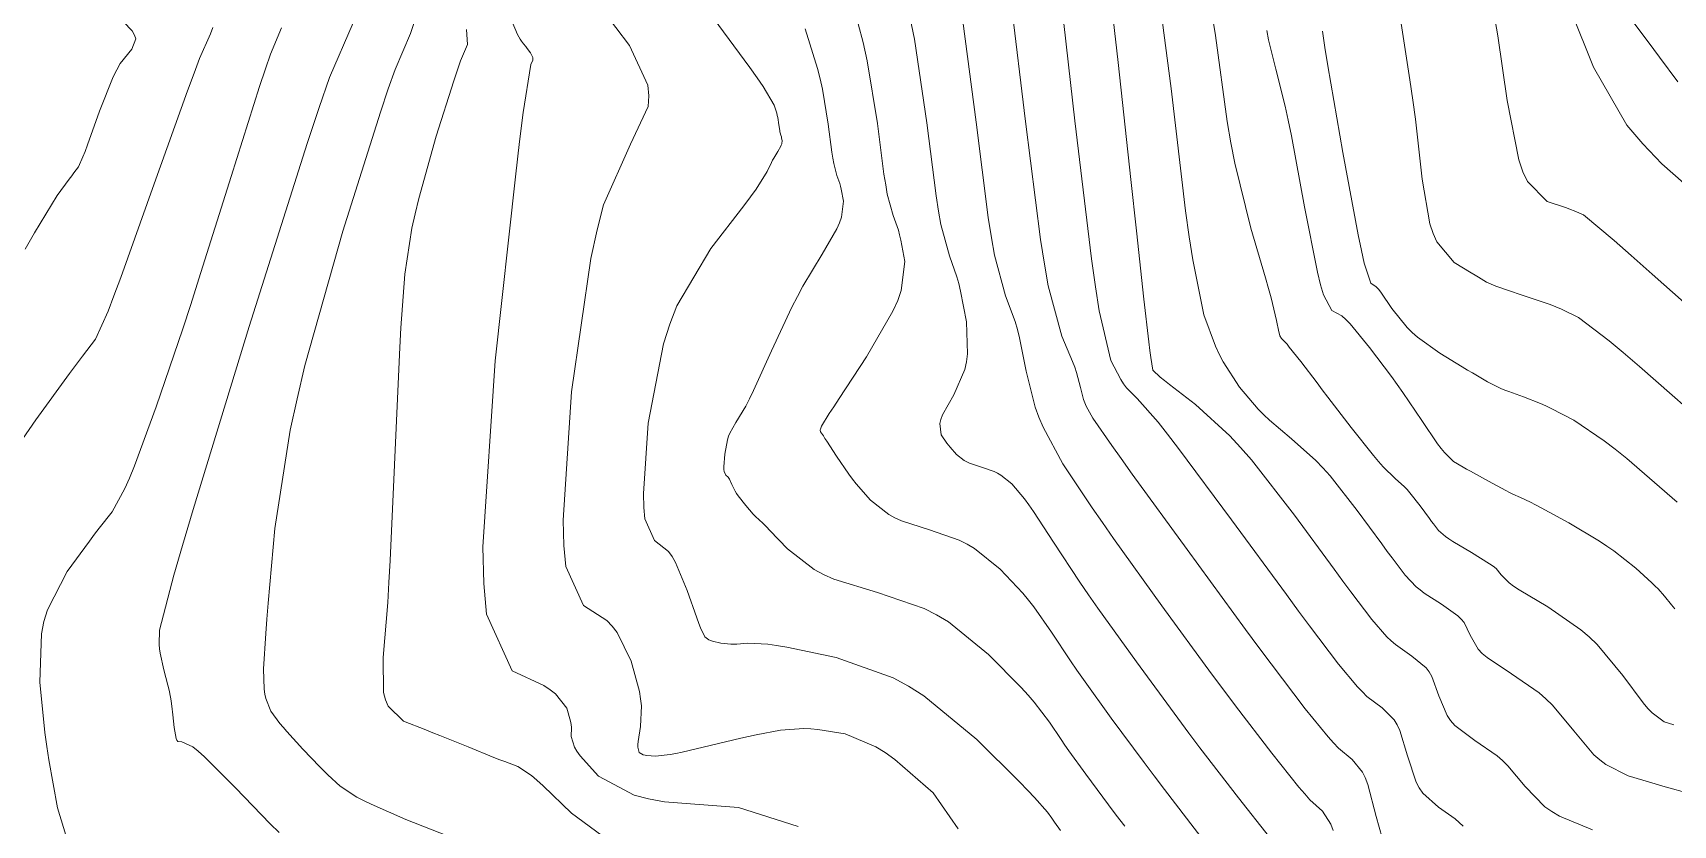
# Model space of a CAD drawing. Header units: millimetres. Extents: x 837475 to 838477, y 1189012 to 1191015.
# Drawn here: x 837956.96 to 837990.89, y 1189063.46 to 1189079.84 of the extents above; entities that cross this region are included whole.
import ezdxf

# ---------------------------------------------------------------- set-up
doc = ezdxf.new("R2010")
doc.units = ezdxf.units.MM
doc.header["$LTSCALE"] = 0.3
doc.layers.add('COTAS 10', color=7, linetype='Continuous', lineweight=9, true_color=0x6e3e2d)
doc.layers.add('COTAS INT', color=7, linetype='Continuous', lineweight=5, true_color=0x9fa19f)

msp = doc.modelspace()

# ---------------------------------------------------------------- linework, layer by layer
at = {"layer": 'COTAS 10'}
for points in [[(837978.199, 1189080.834), (837978.518, 1189078.023), (837978.86, 1189075.173), (837978.943, 1189074.591), (837979.021, 1189074.098), (837979.259, 1189073.065), (837979.467, 1189072.672), (837979.526, 1189072.582), (837979.585, 1189072.501), (837979.804, 1189072.279), (837980.239, 1189071.793), (837980.435, 1189071.546), (837980.663, 1189071.25), (837981.758, 1189069.775), (837982.892, 1189068.226), (837983.145, 1189067.883), (837983.371, 1189067.578), (837983.968, 1189066.789), (837984.365, 1189066.319), (837984.465, 1189066.216), (837984.56, 1189066.123), (837984.871, 1189065.887), (837985.125, 1189065.635), (837985.184, 1189065.534), (837985.239, 1189065.419), (837985.398, 1189064.89), (837985.575, 1189064.35), (837985.641, 1189064.229), (837985.714, 1189064.121), (837986.038, 1189063.83), (837986.384, 1189063.591), (837986.47, 1189063.516), (837986.553, 1189063.436)], [(837965.537, 1189063.241), (837964.676, 1189063.58), (837963.959, 1189063.893), (837963.803, 1189063.969), (837963.665, 1189064.042), (837963.32, 1189064.266), (837963.065, 1189064.503), (837962.983, 1189064.583), (837962.897, 1189064.669), (837962.546, 1189065.03), (837962.212, 1189065.395), (837962.137, 1189065.483), (837962.069, 1189065.565), (837961.883, 1189065.816), (837961.777, 1189066.08), (837961.758, 1189066.171), (837961.744, 1189066.27), (837961.732, 1189066.691), (837961.78, 1189067.423), (837961.803, 1189067.718), (837961.831, 1189068.052), (837961.969, 1189069.591), (837962.286, 1189071.628), (837962.426, 1189072.277), (837962.589, 1189072.962), (837963.37, 1189075.74), (837964.15, 1189078.202), (837964.313, 1189078.688), (837964.454, 1189079.088), (837964.77, 1189079.828), (837964.859, 1189080.099)], [(837979.549, 1189063.438), (837979.374, 1189063.667), (837979.212, 1189063.879), (837978.742, 1189064.511), (837978.395, 1189064.996), (837978.311, 1189065.116), (837978.232, 1189065.23), (837977.994, 1189065.591), (837977.677, 1189066.001), (837977.549, 1189066.147), (837977.403, 1189066.305), (837976.731, 1189066.992), (837975.9, 1189067.661), (837975.654, 1189067.808), (837975.402, 1189067.939), (837974.433, 1189068.273), (837973.53, 1189068.548), (837973.319, 1189068.642), (837973.126, 1189068.743), (837972.569, 1189069.171), (837972.207, 1189069.555), (837972.136, 1189069.629), (837972.078, 1189069.688), (837971.974, 1189069.784), (837971.922, 1189069.83), (837971.896, 1189069.858), (837971.864, 1189069.892), (837971.71, 1189070.069), (837971.551, 1189070.269), (837971.518, 1189070.318), (837971.488, 1189070.364), (837971.418, 1189070.507), (837971.374, 1189070.612), (837971.361, 1189070.634), (837971.347, 1189070.652), (837971.296, 1189070.694), (837971.26, 1189070.774), (837971.256, 1189070.817), (837971.254, 1189070.869), (837971.272, 1189071.131), (837971.329, 1189071.427), (837971.352, 1189071.5), (837971.379, 1189071.568), (837971.506, 1189071.783), (837971.709, 1189072.125), (837971.785, 1189072.274), (837971.869, 1189072.447), (837972.243, 1189073.269), (837972.664, 1189074.169), (837972.778, 1189074.391), (837972.89, 1189074.602), (837973.287, 1189075.266), (837973.592, 1189075.793), (837973.647, 1189075.917), (837973.689, 1189076.031), (837973.731, 1189076.365), (837973.684, 1189076.612), (837973.67, 1189076.671), (837973.655, 1189076.726), (837973.595, 1189076.893), (837973.528, 1189077.142), (837973.509, 1189077.249), (837973.489, 1189077.373), (837973.416, 1189077.957), (837973.296, 1189078.679), (837973.248, 1189078.89), (837973.193, 1189079.106), (837972.937, 1189079.925)], [(837983.637, 1189079.875), (837983.69, 1189079.543), (837983.753, 1189079.162), (837984.063, 1189077.369), (837984.38, 1189075.666), (837984.446, 1189075.341), (837984.504, 1189075.081), (837984.637, 1189074.669), (837984.75, 1189074.591), (837984.795, 1189074.541), (837984.845, 1189074.478), (837985.077, 1189074.146), (837985.393, 1189073.753), (837985.497, 1189073.65), (837985.607, 1189073.551), (837986.067, 1189073.218), (837986.526, 1189072.937), (837986.636, 1189072.871), (837986.74, 1189072.81), (837987.053, 1189072.63), (837987.33, 1189072.492), (837987.409, 1189072.457), (837987.491, 1189072.424), (837987.796, 1189072.314), (837988.147, 1189072.179), (837988.257, 1189072.13), (837988.372, 1189072.075), (837988.837, 1189071.832), (837989.469, 1189071.404), (837989.691, 1189071.233), (837989.934, 1189071.038), (837990.977, 1189070.141)]]:
    msp.add_lwpolyline(points, dxfattribs=at)
at = {"layer": 'COTAS INT'}
for points in [[(837956.655, 1189083.381), (837957.605, 1189081.684), (837957.83, 1189081.323), (837958.038, 1189081.008), (837958.652, 1189080.266), (837959.015, 1189079.884), (837959.064, 1189079.797), (837959.092, 1189079.719), (837959.008, 1189079.505), (837958.767, 1189079.21), (837958.696, 1189079.081), (837958.622, 1189078.932), (837958.339, 1189078.22), (837958.092, 1189077.529), (837958.041, 1189077.392), (837957.997, 1189077.28), (837957.904, 1189077.071), (837957.809, 1189076.948), (837957.765, 1189076.889), (837957.714, 1189076.819), (837957.464, 1189076.476), (837956.991, 1189075.707), (837956.799, 1189075.369)], [(837979.154, 1189081.462), (837979.411, 1189079.232), (837979.674, 1189076.809), (837979.789, 1189075.748), (837979.943, 1189074.336), (837980.044, 1189073.451), (837980.066, 1189073.277), (837980.085, 1189073.133), (837980.131, 1189072.871), (837980.282, 1189072.724), (837980.368, 1189072.654), (837980.473, 1189072.57), (837981.009, 1189072.16), (837981.725, 1189071.507), (837981.942, 1189071.271), (837982.169, 1189071.011), (837983.058, 1189069.871), (837983.879, 1189068.75), (837984.062, 1189068.502), (837984.226, 1189068.281), (837984.657, 1189067.71), (837984.971, 1189067.355), (837985.061, 1189067.27), (837985.151, 1189067.192), (837985.488, 1189066.957), (837985.782, 1189066.712), (837985.846, 1189066.627), (837985.903, 1189066.534), (837986.045, 1189066.137), (837986.216, 1189065.724), (837986.291, 1189065.621), (837986.378, 1189065.523), (837986.792, 1189065.211), (837987.251, 1189064.895), (837987.366, 1189064.795), (837987.476, 1189064.689), (837987.83, 1189064.261), (837988.238, 1189063.842), (837988.382, 1189063.741), (837988.54, 1189063.647), (837989.222, 1189063.364)], [(837990.909, 1189065.536), (837990.71, 1189065.596), (837990.459, 1189065.78), (837990.37, 1189065.875), (837990.272, 1189065.989), (837989.85, 1189066.557), (837989.322, 1189067.195), (837989.158, 1189067.352), (837988.986, 1189067.502), (837988.302, 1189067.973), (837987.708, 1189068.328), (837987.592, 1189068.404), (837987.499, 1189068.471), (837987.338, 1189068.633), (837987.231, 1189068.764), (837987.17, 1189068.812), (837987.097, 1189068.865), (837986.72, 1189069.097), (837986.333, 1189069.328), (837986.253, 1189069.38), (837986.185, 1189069.427), (837986.036, 1189069.553), (837985.934, 1189069.688), (837985.896, 1189069.74), (837985.853, 1189069.798), (837985.66, 1189070.061), (837985.445, 1189070.334), (837985.389, 1189070.397), (837985.333, 1189070.456), (837985.143, 1189070.626), (837984.892, 1189070.872), (837984.799, 1189070.978), (837984.695, 1189071.101), (837984.235, 1189071.683), (837983.753, 1189072.312), (837983.636, 1189072.464), (837983.527, 1189072.607), (837983.191, 1189073.044), (837982.953, 1189073.346), (837982.906, 1189073.403), (837982.866, 1189073.449), (837982.789, 1189073.522), (837982.759, 1189073.578), (837982.749, 1189073.614), (837982.738, 1189073.659), (837982.691, 1189073.894), (837982.578, 1189074.365), (837982.525, 1189074.558), (837982.462, 1189074.779), (837982.159, 1189075.804), (837981.825, 1189077.147), (837981.743, 1189077.569), (837981.666, 1189078.012), (837981.427, 1189079.791), (837981.152, 1189081.457)], [(837980.186, 1189081.157), (837980.508, 1189078.693), (837980.808, 1189076.165), (837980.884, 1189075.623), (837980.956, 1189075.15), (837981.187, 1189074.011), (837981.428, 1189073.362), (837981.505, 1189073.197), (837981.587, 1189073.038), (837981.922, 1189072.519), (837982.309, 1189072.064), (837982.425, 1189071.947), (837982.543, 1189071.832), (837983.001, 1189071.449), (837983.501, 1189071.003), (837983.647, 1189070.848), (837983.796, 1189070.681), (837984.359, 1189069.966), (837984.866, 1189069.274), (837984.979, 1189069.121), (837985.08, 1189068.985), (837985.347, 1189068.632), (837985.578, 1189068.391), (837985.657, 1189068.325), (837985.742, 1189068.26), (837986.104, 1189068.027), (837986.439, 1189067.789), (837986.508, 1189067.72), (837986.567, 1189067.649), (837986.692, 1189067.385), (837986.857, 1189067.097), (837986.942, 1189067.012), (837987.043, 1189066.925), (837987.547, 1189066.592), (837988.119, 1189066.198), (837988.262, 1189066.073), (837988.399, 1189065.942), (837988.84, 1189065.409), (837989.255, 1189064.915), (837989.376, 1189064.808), (837989.499, 1189064.714), (837989.966, 1189064.48), (837990.454, 1189064.333), (837990.728, 1189064.253), (837991.229, 1189064.113)], [(837968.74, 1189080.328), (837969.303, 1189079.583), (837969.685, 1189078.764), (837969.705, 1189078.541), (837969.689, 1189078.321), (837969.324, 1189077.541), (837968.768, 1189076.289), (837968.632, 1189075.77), (837968.503, 1189075.178), (837968.104, 1189072.418), (837967.93, 1189069.766), (837967.943, 1189069.241), (837967.983, 1189068.808), (837968.351, 1189068), (837968.832, 1189067.693), (837968.943, 1189067.576), (837969.046, 1189067.444), (837969.337, 1189066.848), (837969.507, 1189066.223), (837969.533, 1189066.072), (837969.55, 1189065.93), (837969.534, 1189065.499), (837969.483, 1189065.192), (837969.478, 1189065.129), (837969.477, 1189065.075), (837969.505, 1189064.959), (837969.589, 1189064.916), (837969.624, 1189064.907), (837969.663, 1189064.9), (837969.843, 1189064.887), (837970.146, 1189064.919), (837970.261, 1189064.94), (837970.391, 1189064.966), (837970.975, 1189065.105), (837971.608, 1189065.259), (837971.768, 1189065.294), (837971.922, 1189065.327), (837972.424, 1189065.422), (837972.908, 1189065.456), (837973.052, 1189065.452), (837973.199, 1189065.441), (837973.763, 1189065.349), (837974.4, 1189065.082), (837974.594, 1189064.96), (837974.795, 1189064.817), (837975.582, 1189064.129), (837976.1, 1189063.381)], [(837977.198, 1189080.46), (837977.498, 1189078.01), (837977.804, 1189075.573), (837977.886, 1189075.057), (837977.966, 1189074.611), (837978.244, 1189073.571), (837978.468, 1189073.049), (837978.514, 1189072.928), (837978.553, 1189072.818), (837978.636, 1189072.507), (837978.698, 1189072.263), (837978.723, 1189072.195), (837978.752, 1189072.126), (837978.886, 1189071.878), (837979.281, 1189071.309), (837979.475, 1189071.038), (837979.705, 1189070.719), (837980.838, 1189069.157), (837982.046, 1189067.509), (837982.323, 1189067.134), (837982.575, 1189066.795), (837983.279, 1189065.868), (837983.758, 1189065.283), (837983.868, 1189065.161), (837983.97, 1189065.055), (837984.255, 1189064.817), (837984.467, 1189064.559), (837984.522, 1189064.442), (837984.575, 1189064.304), (837984.752, 1189063.642), (837984.934, 1189062.977)], [(837985.185, 1189080.58), (837985.449, 1189078.872), (837985.508, 1189078.452), (837985.561, 1189078.056), (837985.699, 1189076.817), (837985.861, 1189075.892), (837985.927, 1189075.693), (837986.004, 1189075.519), (837986.36, 1189075.097), (837986.718, 1189074.877), (837986.796, 1189074.83), (837986.864, 1189074.788), (837987.034, 1189074.689), (837987.226, 1189074.608), (837987.309, 1189074.577), (837987.404, 1189074.544), (837987.856, 1189074.394), (837988.347, 1189074.223), (837988.468, 1189074.176), (837988.581, 1189074.128), (837988.936, 1189073.956), (837989.57, 1189073.477), (837989.859, 1189073.235), (837990.198, 1189072.946), (837991.832, 1189071.511)], [(837962.054, 1189063.309), (837961.873, 1189063.488), (837961.152, 1189064.23), (837960.511, 1189064.873), (837960.38, 1189064.99), (837960.27, 1189065.08), (837960.042, 1189065.186), (837959.96, 1189065.189), (837959.942, 1189065.215), (837959.925, 1189065.252), (837959.883, 1189065.476), (837959.855, 1189065.741), (837959.848, 1189065.803), (837959.842, 1189065.861), (837959.821, 1189066.032), (837959.787, 1189066.216), (837959.772, 1189066.282), (837959.754, 1189066.354), (837959.671, 1189066.671), (837959.595, 1189067.017), (837959.583, 1189067.107), (837959.575, 1189067.195), (837959.577, 1189067.493), (837959.877, 1189068.628), (837960.058, 1189069.243), (837960.28, 1189069.99), (837961.434, 1189073.772), (837962.632, 1189077.554), (837962.883, 1189078.3), (837963.099, 1189078.916), (837963.585, 1189080.052)], [(837966.821, 1189080.203), (837966.987, 1189079.808), (837967.044, 1189079.714), (837967.058, 1189079.693), (837967.071, 1189079.672), (837967.113, 1189079.615), (837967.158, 1189079.559), (837967.173, 1189079.54), (837967.189, 1189079.519), (837967.256, 1189079.431), (837967.302, 1189079.333), (837967.304, 1189079.307), (837967.302, 1189079.28), (837967.259, 1189079.188), (837967.102, 1189078.193), (837967.028, 1189077.598), (837966.942, 1189076.864), (837966.521, 1189073.061), (837966.268, 1189069.214), (837966.287, 1189068.454), (837966.345, 1189067.825), (837966.878, 1189066.654), (837967.53, 1189066.346), (837967.663, 1189066.261), (837967.775, 1189066.177), (837968.009, 1189065.878), (837968.083, 1189065.608), (837968.094, 1189065.542), (837968.101, 1189065.481), (837968.094, 1189065.295), (837968.162, 1189065.072), (837968.216, 1189064.988), (837968.286, 1189064.894), (837968.665, 1189064.474), (837969.401, 1189064.081), (837969.694, 1189064.004), (837970.027, 1189063.941), (837971.555, 1189063.828), (837972.791, 1189063.435)], [(837971.036, 1189080.155), (837971.792, 1189079.125), (837971.942, 1189078.913), (837972.066, 1189078.733), (837972.297, 1189078.35), (837972.349, 1189078.181), (837972.361, 1189078.136), (837972.371, 1189078.093), (837972.395, 1189077.943), (837972.41, 1189077.823), (837972.415, 1189077.798), (837972.418, 1189077.775), (837972.432, 1189077.724), (837972.445, 1189077.69), (837972.451, 1189077.666), (837972.46, 1189077.615), (837972.452, 1189077.546), (837972.443, 1189077.523), (837972.432, 1189077.497), (837972.369, 1189077.388), (837972.287, 1189077.251), (837972.264, 1189077.208), (837972.24, 1189077.162), (837972.153, 1189076.976), (837971.921, 1189076.61), (837971.805, 1189076.45), (837971.668, 1189076.265), (837970.987, 1189075.385), (837970.285, 1189074.196), (837970.135, 1189073.816), (837970.004, 1189073.413), (837969.688, 1189071.775), (837969.592, 1189070.317), (837969.599, 1189070.029), (837969.621, 1189069.791), (837969.823, 1189069.347), (837970.108, 1189069.117), (837970.183, 1189069.014), (837970.255, 1189068.893), (837970.499, 1189068.314), (837970.695, 1189067.746), (837970.738, 1189067.632), (837970.774, 1189067.537), (837970.863, 1189067.351), (837970.947, 1189067.293), (837970.98, 1189067.279), (837971.018, 1189067.266), (837971.194, 1189067.224), (837971.403, 1189067.203), (837971.462, 1189067.202), (837971.522, 1189067.203), (837971.743, 1189067.226), (837972.162, 1189067.202), (837972.346, 1189067.175), (837972.559, 1189067.138), (837973.576, 1189066.928), (837974.759, 1189066.503), (837975.077, 1189066.331), (837975.391, 1189066.135), (837976.491, 1189065.23), (837977.368, 1189064.356), (837977.541, 1189064.18), (837977.685, 1189064.031), (837977.953, 1189063.732), (837978.037, 1189063.604), (837978.065, 1189063.564), (837978.095, 1189063.521), (837978.218, 1189063.349)], [(837974.036, 1189080.031), (837974.135, 1189079.644), (837974.222, 1189079.266), (837974.436, 1189077.97), (837974.568, 1189076.923), (837974.603, 1189076.701), (837974.637, 1189076.51), (837974.757, 1189076.063), (837974.865, 1189075.763), (837974.892, 1189075.664), (837974.918, 1189075.558), (837975.002, 1189075.116), (837974.926, 1189074.516), (837974.851, 1189074.311), (837974.753, 1189074.089), (837974.206, 1189073.144), (837973.638, 1189072.281), (837973.527, 1189072.111), (837973.436, 1189071.97), (837973.275, 1189071.708), (837973.254, 1189071.649), (837973.251, 1189071.636), (837973.249, 1189071.625), (837973.255, 1189071.596), (837973.314, 1189071.507), (837973.346, 1189071.458), (837973.385, 1189071.397), (837973.583, 1189071.087), (837973.839, 1189070.716), (837973.915, 1189070.617), (837973.993, 1189070.519), (837974.29, 1189070.177), (837974.666, 1189069.882), (837974.794, 1189069.813), (837974.931, 1189069.75), (837975.51, 1189069.569), (837976.126, 1189069.356), (837976.287, 1189069.273), (837976.443, 1189069.18), (837976.971, 1189068.755), (837977.438, 1189068.254), (837977.556, 1189068.114), (837977.669, 1189067.972), (837978.036, 1189067.45), (837978.427, 1189066.856), (837978.556, 1189066.668), (837978.694, 1189066.471), (837979.266, 1189065.672), (837979.947, 1189064.753), (837980.154, 1189064.478), (837980.369, 1189064.196), (837981.211, 1189063.103)], [(837975.103, 1189080.171), (837975.197, 1189079.713), (837975.457, 1189077.983), (837975.647, 1189076.473), (837975.697, 1189076.153), (837975.747, 1189075.877), (837975.92, 1189075.232), (837976.075, 1189074.8), (837976.114, 1189074.657), (837976.152, 1189074.504), (837976.272, 1189073.866), (837976.298, 1189073.207), (837976.276, 1189073.04), (837976.242, 1189072.88), (837976.011, 1189072.361), (837975.78, 1189071.945), (837975.746, 1189071.85), (837975.725, 1189071.765), (837975.754, 1189071.53), (837975.87, 1189071.361), (837975.904, 1189071.316), (837975.938, 1189071.273), (837976.067, 1189071.124), (837976.227, 1189070.998), (837976.281, 1189070.969), (837976.34, 1189070.942), (837976.587, 1189070.865), (837976.85, 1189070.774), (837976.919, 1189070.738), (837976.986, 1189070.699), (837977.211, 1189070.517), (837977.474, 1189070.204), (837977.564, 1189070.081), (837977.662, 1189069.942), (837978.077, 1189069.309), (837978.622, 1189068.482), (837978.802, 1189068.221), (837978.994, 1189067.945), (837979.79, 1189066.834), (837980.647, 1189065.671), (837980.877, 1189065.364), (837981.104, 1189065.062), (837981.9, 1189064.025), (837982.544, 1189063.211)], [(837983.86, 1189063.349), (837983.81, 1189063.482), (837983.639, 1189063.746), (837983.379, 1189063.987), (837983.272, 1189064.106), (837983.151, 1189064.247), (837982.589, 1189064.946), (837981.84, 1189065.929), (837981.6, 1189066.249), (837981.346, 1189066.59), (837980.314, 1189067.996), (837979.316, 1189069.384), (837979.085, 1189069.715), (837978.872, 1189070.022), (837978.266, 1189070.934), (837977.858, 1189071.69), (837977.77, 1189071.898), (837977.693, 1189072.105), (837977.507, 1189072.848), (837977.372, 1189073.536), (837977.327, 1189073.708), (837977.28, 1189073.872), (837977.082, 1189074.402), (837976.856, 1189075.244), (837976.791, 1189075.605), (837976.725, 1189076.023), (837976.477, 1189077.996), (837976.198, 1189080.086)], [(837992.688, 1189072.88), (837990.462, 1189074.855), (837990.026, 1189075.238), (837989.67, 1189075.549), (837989.036, 1189076.081), (837988.848, 1189076.164), (837988.772, 1189076.192), (837988.686, 1189076.223), (837988.29, 1189076.355), (837987.88, 1189076.766), (837987.786, 1189076.972), (837987.7, 1189077.219), (837987.457, 1189078.446), (837987.266, 1189079.784), (837987.212, 1189080.101)], [(837992.588, 1189075.441), (837990.657, 1189077.134), (837990.264, 1189077.546), (837989.933, 1189077.934), (837989.247, 1189079.131), (837988.783, 1189080.284)], [(837990.989, 1189078.832), (837990.611, 1189079.338), (837990.375, 1189079.656), (837990.083, 1189080.052)], [(837956.263, 1189070.752), (837957.021, 1189071.838), (837957.721, 1189072.798), (837957.865, 1189072.995), (837957.988, 1189073.16), (837958.253, 1189073.506), (837958.515, 1189074.09), (837958.637, 1189074.405), (837958.78, 1189074.787), (837959.473, 1189076.723), (837960.157, 1189078.642), (837960.294, 1189079.012), (837960.409, 1189079.314), (837960.635, 1189079.823), (837960.685, 1189079.952)], [(837962.104, 1189079.949), (837961.874, 1189079.4), (837961.77, 1189079.099), (837961.648, 1189078.733), (837961.06, 1189076.875), (837960.395, 1189074.756), (837960.225, 1189074.227), (837960.06, 1189073.722), (837959.513, 1189072.107), (837959.063, 1189070.891), (837958.96, 1189070.638), (837958.865, 1189070.421), (837958.601, 1189069.941), (837958.334, 1189069.603), (837958.238, 1189069.476), (837958.132, 1189069.335), (837957.668, 1189068.703), (837957.261, 1189067.91), (837957.19, 1189067.668), (837957.138, 1189067.415), (837957.103, 1189066.418), (837957.211, 1189065.373), (837957.249, 1189065.089), (837957.291, 1189064.809), (837957.473, 1189063.817), (837957.721, 1189063.002)], [(837968.863, 1189063.147), (837968.106, 1189063.706), (837967.518, 1189064.275), (837967.389, 1189064.39), (837967.276, 1189064.485), (837966.993, 1189064.672), (837966.723, 1189064.773), (837966.618, 1189064.814), (837966.5, 1189064.861), (837965.964, 1189065.077), (837965.381, 1189065.313), (837965.234, 1189065.372), (837965.092, 1189065.429), (837964.63, 1189065.613), (837964.308, 1189065.917), (837964.255, 1189066.049), (837964.217, 1189066.202), (837964.209, 1189066.93), (837964.301, 1189068.066), (837964.326, 1189068.477), (837964.352, 1189068.93), (837964.442, 1189070.912), (837964.53, 1189072.888), (837964.553, 1189073.337), (837964.576, 1189073.744), (837964.656, 1189074.856), (837964.803, 1189075.801), (837964.868, 1189076.102), (837964.944, 1189076.419), (837965.305, 1189077.708), (837965.667, 1189078.85), (837965.743, 1189079.075), (837965.808, 1189079.261), (837965.955, 1189079.604), (837965.929, 1189079.911)], [(837990.927, 1189067.933), (837990.861, 1189068.014), (837990.717, 1189068.197), (837990.582, 1189068.345), (837990.523, 1189068.404), (837990.453, 1189068.47), (837990.122, 1189068.772), (837989.669, 1189069.129), (837989.524, 1189069.23), (837989.369, 1189069.332), (837988.737, 1189069.708), (837988.163, 1189070.021), (837988.046, 1189070.083), (837987.946, 1189070.135), (837987.736, 1189070.234), (837987.577, 1189070.304), (837987.51, 1189070.337), (837987.433, 1189070.377), (837987.073, 1189070.571), (837986.704, 1189070.776), (837986.621, 1189070.823), (837986.547, 1189070.865), (837986.351, 1189070.981), (837986.164, 1189071.164), (837986.096, 1189071.248), (837986.022, 1189071.347), (837985.693, 1189071.826), (837985.299, 1189072.407), (837985.184, 1189072.57), (837985.066, 1189072.734), (837984.615, 1189073.335), (837984.21, 1189073.823), (837984.121, 1189073.915), (837984.041, 1189073.989), (837983.834, 1189074.102), (837983.659, 1189074.426), (837983.6, 1189074.633), (837983.537, 1189074.891), (837983.268, 1189076.246), (837982.995, 1189077.71), (837982.929, 1189078.035), (837982.867, 1189078.327), (837982.676, 1189079.093), (837982.525, 1189079.698), (837982.489, 1189079.888)]]:
    msp.add_lwpolyline(points, dxfattribs=at)

doc.saveas('drawing.dxf')
